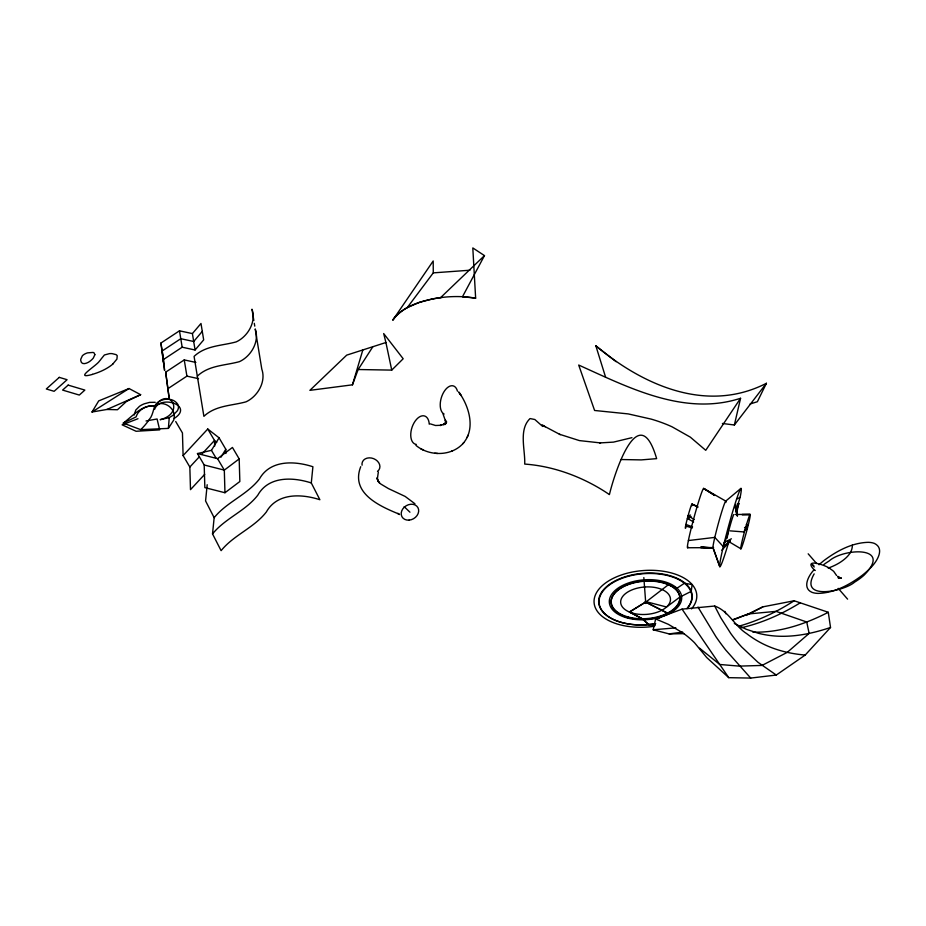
<?xml version="1.0" encoding="UTF-8"?>
<svg xmlns="http://www.w3.org/2000/svg" width="926" height="926" viewBox="0 0 926 926"><rect width="100%" height="100%" fill="white"/><g stroke="black" fill="none" stroke-linecap="round" stroke-linejoin="round"><path stroke-width="1.39" d="M852.36 545.125C852.533 553.123 845.623 558.91 839.442 562.811A42.862 23.845 -9.3 0 1 828.191 568.101M168.382 428.402L169.25 417.626L172.93 415.369L177.398 410.739A19.18 10.672 -9.3 0 0 177.85 404.384C172.757 396.455 159.376 397.983 154.908 405.854C147.35 405.067 138.391 409.199 136.099 416.874L123.297 423.089L140.694 429.652L168.382 428.402L173.729 420.034A38.579 21.46 -9.3 0 0 173.613 412.371C171.229 405.206 161.101 400.518 154.908 405.854C142.141 404.488 132.615 416.133 123.297 423.089M207.192 484.715L205.572 500.931L214.149 517.68L212.529 533.897L221.106 550.657C233.769 534.996 253.909 527.913 266.329 512.009C277.14 492.701 301.436 493.732 319.864 499.716L311.298 482.955L312.907 466.739C294.48 460.754 270.184 459.736 259.373 479.043C246.953 494.947 226.812 502.031 214.149 517.68M134.201 415.022L135.763 410.068L139.49 406.317A16.761 9.318 -9.3 0 1 144.421 403.759L149.595 402.382L155.232 402.312M684.21 633.65L669.139 633.916L653.2 629.773L655.643 618.95L682.057 609.134L714.687 606.032C728.635 610.952 734.526 625.918 746.715 633.662A103.064 95.54 78 0 0 761.149 642.933C774.749 650.087 789.936 653.756 805.192 655.064L830.529 627.469L828.284 612.283L794.161 600.766L762.897 606.843L746.206 615.466M722.407 423.471L734.364 424.999L740.568 398.284C684.314 416.457 628.847 387.635 578.704 365.052L594.596 410.473L628.222 413.91L651.256 419.131A163.242 90.817 -9.3 0 1 672.068 426.817L690.333 437.153L705.739 450.314L740.568 398.284M360.735 466.681C350.294 493.164 379.614 506.117 398.967 514.069L397.821 513.374L399.546 514.543M378.329 472.086L377.333 479.031L377.252 477.642L377.739 480.49L379.417 482.828L378.421 481.763L380.794 484.02L388.434 488.581L405.125 496.417L414.929 503.756M352.459 384.822L358.154 369.52L391.744 370.111L403.18 358.756L383.677 333.557L385.91 342.516L346.706 355.133L309.886 390.344L352.459 384.822L362.83 349.947M735.73 511.407L740.152 497.274L737.385 498.801M736.043 511.765L738.821 503.501L737.061 504.172M415.89 445.348C428.622 456.032 449.712 456.564 461.9 444.7C476.138 430.416 469.586 407.243 459.25 392.682L461.021 395.529L458.717 391.837M688.4 540.553L714.814 537.393L723.322 546.653L728.311 532.08M467.074 437.489L468.151 435.151M605.616 377.252L595.846 345.838C643.049 385.251 706.677 413.853 766.404 383.295L757.375 401.734L750.141 403.956M475.64 298.149L462.56 296.714A81.858 45.536 -9.3 0 1 475.64 298.16L472.804 247.925L484.472 255.611L462.491 296.714A71.892 39.992 -9.3 0 0 440.614 297.605A68.362 38.024 -9.3 0 0 432.28 298.982L419.501 302.351L407.266 307.606A45.177 25.129 -9.3 0 0 393.515 319.065L392.867 320.014C404.106 304.909 423.83 300.059 441.552 297.489M154.584 409.396C159.851 394.129 194.564 405.472 174.25 418.39M92.01 412.012L98.712 400.889L129.038 388.526L140.648 394.696L126.48 401.456L117.44 409.743L106.953 409.466L92.01 412.012L129.038 388.526M197.458 453.555L217.575 458.671L232.449 447.455L239.186 458.902L239.846 481.52L224.96 492.736L204.843 487.62L204.195 464.991L197.458 453.555L211.452 450.337L219.068 437.813L207.76 429.016L183.105 455.58L189.842 467.028L190.501 489.646L204.715 474.32M220.955 457.224L225.794 449.26L219.068 437.813M358.154 369.52L372.865 346.706M814.151 573.889C798.49 601.194 844.524 591.17 854.582 582.153A60.699 33.764 -9.3 0 0 863.946 575.289C893.544 545.622 843.47 547.972 828.967 561.11A60.699 33.764 -9.3 0 0 823.99 564.42M392.867 320.014L433.194 260.982L433.275 272.869L407.266 307.606M734.364 424.999L766.404 383.295M814.301 569.583C808.815 574.988 801.742 587.802 811.836 592.27A17.744 8.67 -14.8 0 0 818.086 593.404C834.28 592.999 849.281 584.919 862.025 575.463A80.99 39.552 -14.8 0 0 869.78 568.61C875.938 562.973 885.684 548.968 874.514 543.469A17.744 8.67 -14.8 0 0 868.275 542.323C852.07 542.729 837.069 550.82 824.325 560.276A80.99 39.552 -14.8 0 0 819.024 564.767M462.873 443.693L463.718 442.686M192.4 333.603L200.988 323.487L203.674 339.877L195.085 349.993L182.167 347.204L163.589 359.45L164.585 370.481L160.904 343.06L179.482 330.814L192.4 333.603L195.085 349.993M202.285 331.381L193.696 341.497L180.778 338.708L162.2 350.954L163.184 361.985M189.842 467.028L199.321 456.807M202.169 453.74L214.496 440.452L207.76 429.016M212.529 533.897C225.203 518.247 245.344 511.164 257.752 495.248C268.563 475.941 292.859 476.971 311.298 482.955M721.771 550.194L730.348 541.166M440.614 297.616L484.472 255.611M112.903 363.895L116.942 359.068L117.208 355.723A6.401 3.565 -9.3 0 0 115.97 354.6L112.104 353.628A11.482 6.389 -9.3 0 0 109.488 353.628L104.395 354.982L101.258 358.837A40.57 22.571 -9.3 0 1 99.418 361.152C96.431 365.851 72.749 379.891 92.45 374.417M723.218 546.664L730.325 540.645M745.106 527.646L748.231 525.019L746.344 524.382M725.718 501.116L740.927 488.384M239.186 458.902L224.312 470.119L204.195 464.991M197.319 376.153C208.882 365.168 225.099 365.608 239.429 361.649C251.085 356.325 259.708 341.532 255.217 328.962L261.803 369.15C266.294 381.709 257.671 396.502 246.003 401.838C231.685 405.796 215.469 405.345 203.894 416.341L194.078 356.406C205.653 345.41 221.87 345.849 236.188 341.891C247.855 336.566 256.479 321.773 251.988 309.203L253.828 320.5M655.643 618.95L668.306 624.309L682.659 632.771A151.077 117.475 -42.9 0 1 694.558 642.783L706.7 657.529L728.762 677.67L750.697 678.075L776.277 675.042L805.192 655.064M165.673 372.159L169.319 399.419L165.673 372.159L184.251 359.913L195.884 362.425M168.335 388.388L186.913 376.141L198.534 378.653M744.33 530.586L747.317 528.665L744.527 527.496M794.161 600.766C777.053 611.831 758.463 620.709 738.809 626.207M800.238 602.814C781.949 614.112 762.063 623.094 741.032 627.793M762.897 606.843L748.694 613.799L733.288 619.899M724.063 542.474L731.413 538.805M828.284 612.283C805.03 624.228 779.31 632.921 752.873 632.122M106.953 409.466L140.648 394.696M691.247 516.777L687.358 518.421L693.632 521.998M451.506 451.263L452.154 451.008M137.997 418.714L122.139 424.837L136.087 431.273L159.666 429.872L157.084 418.98L146.053 420.971M732.559 619.76L748.335 613.961L776.034 611.357L806.731 622.006L809.127 633.419L787.25 652.367L761.994 665.435L739.295 666.118L719.733 664.474L699.558 648.177M631.949 437.662L613.487 442.119L599.712 442.929L600.534 442.917L579.387 440.591L559.362 434.225M830.529 627.469C813.317 633.28 795.156 637.146 776.891 636.139A98.26 88.12 -28 0 1 758.278 633.257L746.194 629.252L734.318 623.499M690.565 515.099L688.076 515.747L694.245 519.602M169.25 417.626L160.152 419.686C185.86 413.158 169.84 385.691 154.908 405.854C153.901 407.255 152.501 416.411 149.41 419.2A87.148 48.476 -9.3 0 1 140.694 429.652M682.682 632.076L669.139 633.916M653.2 629.773L675.841 627.863M433.275 272.869L469.957 270.218M687.613 547.752L712.962 547.636L700.577 547.509L713.02 547.914L719.676 566.376M750.187 514.439L741.934 514.578L750.257 514.567A17.791 0.972 -74.8 0 1 743.96 540.587A17.791 0.972 -74.8 0 1 742.42 539.789A17.791 0.972 -74.8 0 1 750.187 514.439L735.256 514.462M655.226 624.9L648.675 624.564L642.285 618.765L629.425 612.028L646.232 601.726L666.57 607.005L679.742 597.154L691.236 591.355L692.139 584.561L684.418 583.253L676.975 588.23L668.34 584.746L646.244 601.773L645.098 601.692L668.063 613.417L659.011 617.596L659.787 618.07L658.942 617.619L668.016 613.44L645.561 602.132L629.472 612.04L642.355 618.765L648.675 624.564L655.133 624.923M437.616 453.439L434.745 453.231M713.02 547.914L700.82 547.162L713.147 547.96L719.815 566.735M621.184 459.527L641.267 459.898L656.638 458.648C638.871 397.428 614.517 472.989 609.412 494.588L606.588 492.69A271.48 151.031 -9.3 0 0 595.812 486.15C574.004 473.95 549.708 465.871 524.718 464.076C525.32 449.723 518.456 429.664 530.031 418.564L534.823 419.501L542.682 426.458M730.186 530.864L744.411 531.975M838.655 577.847L840.958 578.09L838.979 577.87M837.995 577.755L841.132 578.31L838.204 576.666M813.804 565.612L812.31 564.686L814.22 567.036M685.587 526.026L692.393 527.936M685.923 524.429L692.567 526.894M697.347 506.395L692.023 504.195L697.255 506.672M560.276 434.653L543.99 426.041M691.942 504.045L698.169 507.02M420.717 448.728L423.622 450.21M430.358 423.888L435.533 425.497L441.251 425.265L440.105 425.52L444.364 424.062L443.184 424.756L446.401 422.592L444.191 424.305L446.494 422.21L444.573 424.166L446.621 421.77L444.816 424.652L446.205 421.643L445.232 424.166L445.881 421.237L445.637 423.969L445.452 420.103L445.626 421.376L443.079 414.119M727.963 541.097L740.846 548.759M725.845 501.14L703.586 488.407L714.803 495.491L703.737 488.477M776.277 675.042L757.931 662.264L741.633 646.927A104.082 69.6 59.6 0 1 730.672 633.361L720.752 617.735L714.687 606.032M542.138 424.756L545.194 426.782M404.176 506.661L409.94 512.194M216.753 442.223L214.496 440.452L214.658 446.112M595.846 345.838L616.137 361.696M837.845 576.308L839.419 577.836M750.697 678.075L725.706 649.994A114.442 47.064 53.9 0 1 715.983 636.764L697.984 607.062M808.178 553.817L816.628 563.529M838.204 588.357L847.591 599.145M728.762 677.67L711.261 652.078A128.899 1.065 55.6 0 1 702.614 639.403L682.057 609.134M217.575 458.671L224.312 470.119L224.96 492.736M211.452 450.337L216.175 458.347M175.709 421.515L182.445 432.951L183.105 455.58M724.85 611.345L725.88 613.799M735.198 506.661L737.235 515.087M735.082 506.499L737.189 515.932M385.91 342.516L391.744 370.111M735.614 505.11L737.513 515.921M254.291 323.324L254.754 326.137M179.482 330.814L182.167 347.204M184.251 359.913L186.913 376.141M160.904 343.06L163.589 359.45M735.545 505.283L737.096 515.064M836.583 575.521L833.713 571.4A27.792 9.248 15.1 0 0 830.738 569.189C827.902 565.821 803.12 557.429 813.398 569.027A27.792 9.248 15.1 0 0 815.285 570.497M643.836 577.558L645.769 603.463M225.794 449.26L225.921 453.497M685.923 527.392A12.594 0.695 -74.8 0 1 688.192 515.331A12.594 0.695 -74.8 0 1 691.849 505.77M689.338 516.361A12.594 0.695 -74.8 0 1 688.736 518.56M728.565 542.636A40.651 2.234 -74.8 0 1 720.069 562.094A40.651 2.234 -74.8 0 1 734.503 505.654A40.651 2.234 -74.8 0 1 740.152 497.274M738.821 503.501A40.651 2.234 -74.8 0 1 736.668 512.645M688.122 547.116A30.743 1.69 -74.8 0 1 694.049 517.403A30.743 1.69 -74.8 0 1 703.818 489.345M713.576 547.37A24.273 1.331 -74.8 0 1 718.449 523.121A24.273 1.331 -74.8 0 1 725.868 502.505M727.037 538.295A13.52 0.741 -74.8 0 1 730.498 524.336A13.52 0.741 -74.8 0 1 733.809 514.52M655.701 623.638A46.867 25.778 -4.3 0 1 598.659 601.101A46.867 25.778 -4.3 0 1 656.719 573.31A46.867 25.778 -4.3 0 1 686.999 608.648M655.018 623.811A46.508 25.592 -4.3 0 1 599.029 601.344A46.508 25.592 -4.3 0 1 656.036 573.703A46.508 25.592 -4.3 0 1 687.277 608.162M654.578 626.231A51.474 28.312 -4.3 0 1 594.075 600.523A51.474 28.312 -4.3 0 1 657.865 570.613A51.474 28.312 -4.3 0 1 691.525 608.903M416.26 444.411A14.851 8.45 -71.7 0 1 411.028 431.412A14.851 8.45 -71.7 0 1 420.786 416.237A14.851 8.45 -71.7 0 1 429.259 424.224M444.098 414.061A14.851 8.114 -73.4 0 1 443.693 392.23A14.851 8.114 -73.4 0 1 457.444 391.177M362.066 465.211A9.202 7.258 21.5 0 1 373.653 458.659A9.202 7.258 21.5 0 1 377.507 471.369M113.03 363.93A41.705 23.196 -9.3 0 1 92.415 374.347M94.869 354.681L93.352 358.003A20.65 11.482 -9.3 0 1 90.979 360.399C88.56 362.807 81.557 366.152 80.77 360.689A20.407 11.355 -9.3 0 1 80.77 359.207L82.356 355.792A9.619 5.348 -9.3 0 1 87.565 352.864L93.005 352.436A3.901 2.176 -9.3 0 1 94.163 353.003L94.869 354.681M59.276 377.368L46.3 388.978L54.125 391.304L67.089 379.706L59.276 377.368M68.154 385.112L62.598 390.089L79.312 395.066L84.868 390.089L68.154 385.112M841.132 578.31L838.574 577.616L841.016 578.322M378.502 481.659L377.368 479.147L378.433 481.717M629.217 617.804A34.528 18.995 -4.3 0 0 679.973 597.814A34.528 18.995 -4.3 0 0 627.388 584.954A34.528 18.995 -4.3 0 0 629.217 617.804M632.655 613.139A24.967 13.728 -4.3 0 0 670.47 599.701A24.967 13.728 -4.3 0 0 633.569 589.272A24.967 13.728 -4.3 0 0 632.655 613.139M628.279 617.017A34.355 18.902 -4.3 0 0 679.777 598.011A34.355 18.902 -4.3 0 0 628.418 584.213A34.355 18.902 -4.3 0 0 628.279 617.017M627.55 618.047A36.288 19.967 -4.3 0 0 681.71 597.756A36.288 19.967 -4.3 0 0 627.215 583.426A36.288 19.967 -4.3 0 0 627.55 618.047M409.072 520.134A9.202 7.454 -31.8 0 0 417.915 507.598A9.202 7.454 -31.8 0 0 402.833 508.837A9.202 7.454 -31.8 0 0 409.072 520.134"/></g></svg>
